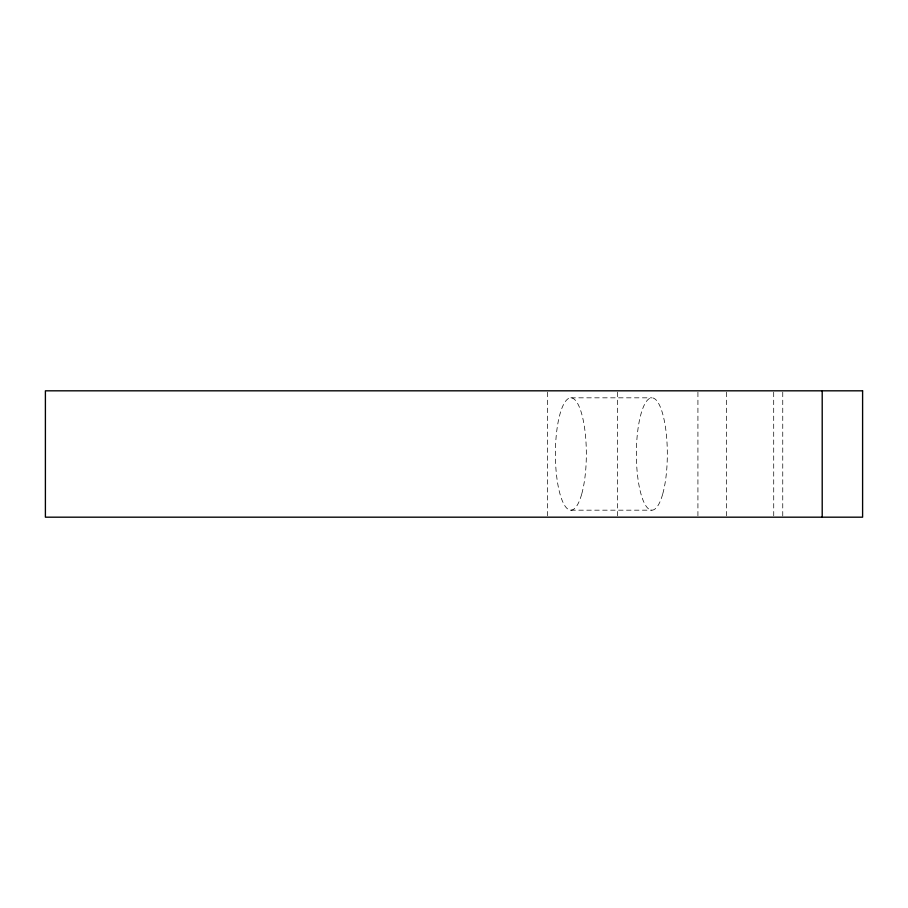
<?xml version="1.0" encoding="UTF-8"?>
<svg xmlns="http://www.w3.org/2000/svg" width="908" height="908" viewBox="0 0 908 908"><rect width="100%" height="100%" fill="white"/><g stroke="black" fill="none" stroke-linecap="round" stroke-linejoin="round"><path stroke-width="0.68" stroke-dasharray="4.54 3.41" d="M570.86 397.829L651.853 397.829M570.86 510.171L651.853 510.171M773.695 392.211L773.73 515.789M782.753 392.211L782.753 517.185M726.593 392.211L726.593 515.789M697.923 392.211L697.923 515.789M617.474 392.211L617.474 515.789M547.638 392.211L547.638 515.789M581.812 493.714A56.171 15.481 -90 0 0 574.866 399.747A56.171 15.481 -90 0 0 555.912 468.539A56.171 15.481 -90 0 0 581.812 493.714M662.795 493.714A56.171 15.481 -90 0 0 655.86 399.747A56.171 15.481 -90 0 0 636.894 468.539A56.171 15.481 -90 0 0 662.795 493.714"/><path stroke-width="1.36" d="M822.205 390.815L822.205 517.185M862.6 390.815L45.4 390.815L45.4 517.185L862.6 517.185L862.6 390.815"/></g></svg>
